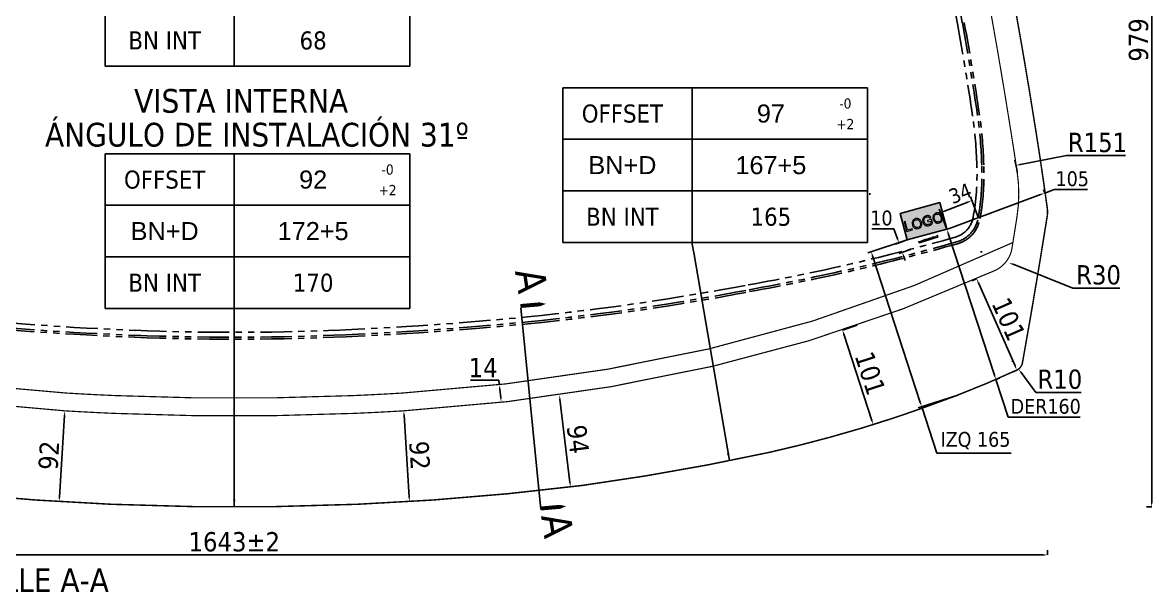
# Model space of a CAD drawing. Header units: millimetres. Extents: x 25 to 16470, y 343 to 6096.
# Drawn here: x 8763 to 9905, y 1094 to 1671 of the extents above; entities that cross this region are included whole.
import ezdxf
from ezdxf.enums import TextEntityAlignment as Align

# ---------------------------------------------------------------- set-up
doc = ezdxf.new("R2010")
doc.units = ezdxf.units.MM
doc.linetypes.add('PHANTOM', pattern=[63.5, 31.75, -6.35, 6.35, -6.35, 6.35, -6.35])
for name, color, linetype in [('BN INT', 4, 'PHANTOM'), ('DIM10', 7, 'Continuous'), ('OFFSET', 6, 'Continuous'), ('PERIMETRO', 5, 'Continuous'), ('PHANTOM', 1, 'PHANTOM')]:
    doc.layers.add(name, color=color, linetype=linetype)
doc.styles.add('1', font='tahoma.ttf')
doc.styles.add('TECHNIC', font='tahoma.ttf')
doc.styles.add('USER1', font='arial.ttf', dxfattribs={"width": 0.75})
doc.dimstyles.new('DIM10', dxfattribs={"dimscale": 7.5, "dimtxt": 2.5, "dimasz": 1, "dimexe": 0, "dimexo": 0, "dimgap": 0.4, "dimtad": 1, "dimtoh": 1, "dimdec": 0, "dimzin": 0, "dimdsep": 46, "dimtxsty": 'TECHNIC', "dimcen": 0.1, "dimdle": 1.25, "dimclre": 7, "dimclrt": 7, "dimazin": 0, "dimtfac": 2, "dimtdec": 0, "dimtofl": 0, "dimtmove": 0, "dimatfit": 3, "dimfxl": 1, "dimtvp": 1.5, "dimtolj": 1, "dimtzin": 0, "dimarcsym": 0})

# ---------------------------------------------------------------- blocks, each defined once
blk = doc.blocks.new('IF-TECNICA')
for p, q in [((0, 0), (50.57, 0)), ((0, 0), (0, -17.14)), ((21.43, 0), (21.43, -17.14)), ((50.57, 0), (50.57, -17.14)), ((0, -8.57), (50.57, -8.57)), ((0, -17.14), (50.57, -17.14))]:
    blk.add_line(p, q)
at = {"style": 'TECHNIC'}
for s, height, p in [('-0', 1.714, (46.88, -2.62)), ('OFFSET', 3, (9.87, -4.29)), ('+2', 1.714, (46.88, -6.03))]:
    blk.add_text(s, height=height, dxfattribs=at).set_placement(p, align=Align.MIDDLE)
for tag, p in [('OFFSET', (34.52, -4.29)), ('BN+D', (9.87, -12.86)), ('BN+D', (34.52, -12.86))]:
    blk.add_attdef(tag, text='', height=3, dxfattribs=at).set_placement(p, align=Align.MIDDLE)
blk = doc.blocks.new('*D78')
at = {"layer": 'Defpoints', "color": 0, "transparency": 16777216}
for p in [(9899.7, 2159.4), (9904, 2159.4), (9898.6, 1180.9)]:
    blk.add_point(p, dxfattribs=at)
at = {"layer": 'DIM10', "color": 7, "lineweight": -2, "transparency": 16777216}
for p, q in [((9899.7, 2159.4), (9904, 2159.4)), ((9898.6, 1180.9), (9904, 1180.9))]:
    blk.add_line(p, q, dxfattribs=at)
at = {"layer": 'DIM10', "color": 0, "lineweight": -2, "transparency": 16777216}
blk.add_line((9904, 1185.4), (9904, 2154.9), dxfattribs=at)
at = {"layer": 'DIM10', "color": 0, "transparency": 16777216}
for points in [[(9903.2, 2154.9), (9904.7, 2154.9), (9904, 2159.4)], [(9903.2, 1185.4), (9904.7, 1185.4), (9904, 1180.9)]]:
    blk.add_solid(points, dxfattribs=at)
at = {"layer": 'DIM10', "color": 7, "transparency": 16777216, "insert": (9890.8, 1670.2), "char_height": 19.5, "attachment_point": 5, "rotation": 90, "style": 'TECHNIC'}
blk.add_mtext('\\A1;979±2', dxfattribs=at)
blk = doc.blocks.new('*D79')
at = {"layer": 'Defpoints', "color": 0, "transparency": 16777216}
for p in [(8155.3, 1137.4), (9798.8, 1137.2), (9798.8, 1132.3)]:
    blk.add_point(p, dxfattribs=at)
at = {"layer": 'DIM10', "color": 7, "lineweight": -2, "transparency": 16777216}
for p, q in [((8155.3, 1137.4), (8155.3, 1132.3)), ((9798.8, 1137.2), (9798.8, 1132.3))]:
    blk.add_line(p, q, dxfattribs=at)
at = {"layer": 'DIM10', "color": 0, "lineweight": -2, "transparency": 16777216}
blk.add_line((8159.8, 1132.3), (9794.3, 1132.3), dxfattribs=at)
at = {"layer": 'DIM10', "color": 0, "transparency": 16777216}
for points in [[(8159.8, 1133.1), (8159.8, 1131.6), (8155.3, 1132.3)], [(9794.3, 1133.1), (9794.3, 1131.6), (9798.8, 1132.3)]]:
    blk.add_solid(points, dxfattribs=at)
at = {"layer": 'DIM10', "color": 7, "transparency": 16777216, "insert": (8977, 1145.5), "char_height": 19.5, "attachment_point": 5, "style": 'TECHNIC'}
blk.add_mtext('\\A1;1643±2', dxfattribs=at)
blk = doc.blocks.new('*D80')
at = {"layer": 'Defpoints', "color": 0, "transparency": 16777216}
for p in [(9148.3, 1278.1), (9154, 1186.3), (9154, 1186.3)]:
    blk.add_point(p, dxfattribs=at)
at = {"layer": 'DIM10', "color": 0, "lineweight": -2, "transparency": 16777216}
blk.add_line((9148.6, 1273.6), (9153.7, 1190.8), dxfattribs=at)
at = {"layer": 'DIM10', "color": 0, "transparency": 16777216}
for points in [[(9149.3, 1273.7), (9147.8, 1273.6), (9148.3, 1278.1)], [(9154.4, 1190.8), (9152.9, 1190.8), (9154, 1186.3)]]:
    blk.add_solid(points, dxfattribs=at)
at = {"layer": 'DIM10', "color": 7, "transparency": 16777216, "insert": (9164.2, 1233), "char_height": 19.5, "attachment_point": 5, "rotation": 273.5257, "style": 'TECHNIC'}
blk.add_mtext('\\A1;92', dxfattribs=at)
blk = doc.blocks.new('*D81')
at = {"layer": 'Defpoints', "color": 0, "transparency": 16777216}
for p in [(9305.5, 1294.3), (9316.8, 1201.1), (9316.8, 1201.1)]:
    blk.add_point(p, dxfattribs=at)
at = {"layer": 'DIM10', "color": 0, "lineweight": -2, "transparency": 16777216}
blk.add_line((9306.1, 1289.8), (9316.2, 1205.6), dxfattribs=at)
at = {"layer": 'DIM10', "color": 0, "transparency": 16777216}
for points in [[(9306.8, 1289.9), (9305.3, 1289.7), (9305.5, 1294.3)], [(9317, 1205.7), (9315.5, 1205.5), (9316.8, 1201.1)]]:
    blk.add_solid(points, dxfattribs=at)
at = {"layer": 'DIM10', "color": 7, "transparency": 16777216, "insert": (9324.2, 1249.3), "char_height": 19.5, "attachment_point": 5, "rotation": 276.882, "style": 'TECHNIC'}
blk.add_mtext('\\A1;94', dxfattribs=at)
blk = doc.blocks.new('*D82')
at = {"layer": 'Defpoints', "color": 0, "transparency": 16777216}
for p in [(9606.3, 1364.6), (9637.4, 1268.9), (9622.6, 1264.1)]:
    blk.add_point(p, dxfattribs=at)
at = {"layer": 'DIM10', "color": 7, "lineweight": -2, "transparency": 16777216}
for p, q in [((9606.3, 1364.6), (9591.5, 1359.8)), ((9637.4, 1268.9), (9622.6, 1264.1))]:
    blk.add_line(p, q, dxfattribs=at)
at = {"layer": 'DIM10', "color": 0, "lineweight": -2, "transparency": 16777216}
blk.add_line((9592.9, 1355.5), (9621.2, 1268.4), dxfattribs=at)
at = {"layer": 'DIM10', "color": 0, "transparency": 16777216}
for points in [[(9593.6, 1355.7), (9592.2, 1355.2), (9591.5, 1359.8)], [(9621.9, 1268.6), (9620.5, 1268.2), (9622.6, 1264.1)]]:
    blk.add_solid(points, dxfattribs=at)
at = {"layer": 'DIM10', "color": 7, "transparency": 16777216, "insert": (9619.5, 1316), "char_height": 19.5, "attachment_point": 5, "rotation": 288.0076, "style": 'TECHNIC'}
blk.add_mtext('\\A1;101', dxfattribs=at)
blk = doc.blocks.new('*D83')
at = {"layer": 'Defpoints', "color": 0, "transparency": 16777216}
for p in [(9727.1, 1411.6), (9727.1, 1411.6), (9767.7, 1319.3)]:
    blk.add_point(p, dxfattribs=at)
at = {"layer": 'DIM10', "color": 7, "lineweight": -2, "transparency": 16777216}
for p, q in [((9727.1, 1411.6), (9722.3, 1409.5)), ((9767.7, 1319.3), (9762.9, 1317.2))]:
    blk.add_line(p, q, dxfattribs=at)
at = {"layer": 'DIM10', "color": 0, "lineweight": -2, "transparency": 16777216}
blk.add_line((9765.9, 1323.5), (9728.9, 1407.5), dxfattribs=at)
at = {"layer": 'DIM10', "color": 0, "transparency": 16777216}
for points in [[(9729.6, 1407.8), (9728.2, 1407.2), (9727.1, 1411.6)], [(9766.6, 1323.8), (9765.2, 1323.2), (9767.7, 1319.3)]]:
    blk.add_solid(points, dxfattribs=at)
at = {"layer": 'DIM10', "color": 7, "transparency": 16777216, "insert": (9759.4, 1370.8), "char_height": 19.5, "attachment_point": 5, "rotation": 293.7876, "style": 'TECHNIC'}
blk.add_mtext('\\A1;101', dxfattribs=at)
blk = doc.blocks.new('*D84')
at = {"layer": 'Defpoints', "color": 0, "transparency": 16777216}
for p in [(8805.8, 1278.1), (8800.1, 1186.3), (8800.1, 1186.3)]:
    blk.add_point(p, dxfattribs=at)
at = {"layer": 'DIM10', "color": 0, "lineweight": -2, "transparency": 16777216}
blk.add_line((8805.5, 1273.6), (8800.4, 1190.8), dxfattribs=at)
at = {"layer": 'DIM10', "color": 0, "transparency": 16777216}
for points in [[(8804.8, 1273.7), (8806.2, 1273.6), (8805.8, 1278.1)], [(8799.6, 1190.8), (8801.1, 1190.8), (8800.1, 1186.3)]]:
    blk.add_solid(points, dxfattribs=at)
at = {"layer": 'DIM10', "color": 7, "transparency": 16777216, "insert": (8789.8, 1233), "char_height": 19.5, "attachment_point": 5, "rotation": 86.4743, "style": 'TECHNIC'}
blk.add_mtext('\\A1;92', dxfattribs=at)
blk = doc.blocks.new('*D99')
at = {"layer": 'Defpoints', "color": 0, "transparency": 16777216}
for p in [(9763.5, 1328.4), (9769.4, 1320.4)]:
    blk.add_point(p, dxfattribs=at)
at = {"layer": 'DIM10', "color": 7, "lineweight": -2, "transparency": 16777216}
for p, q in [((9762.8, 1328.4), (9764.3, 1328.4)), ((9763.5, 1327.7), (9763.5, 1329.2))]:
    blk.add_line(p, q, dxfattribs=at)
at = {"layer": 'DIM10', "color": 0, "lineweight": -2, "transparency": 16777216}
for p, q in [((9786.8, 1296.7), (9772.1, 1316.7)), ((9832.6, 1296.7), (9786.8, 1296.7))]:
    blk.add_line(p, q, dxfattribs=at)
at = {"layer": 'DIM10', "color": 0, "transparency": 16777216}
blk.add_solid([(9772.7, 1317.2), (9771.5, 1316.3), (9769.4, 1320.4)], dxfattribs=at)
at = {"layer": 'DIM10', "color": 7, "transparency": 16777216, "insert": (9811.2, 1309.9), "char_height": 19.5, "attachment_point": 5, "style": 'TECHNIC'}
blk.add_mtext('\\A1;R10', dxfattribs=at)
blk = doc.blocks.new('*D89')
at = {"layer": 'Defpoints', "color": 0, "transparency": 16777216}
for p in [(9731.8, 1438.9), (9759.7, 1427.9)]:
    blk.add_point(p, dxfattribs=at)
at = {"layer": 'DIM10', "color": 7, "lineweight": -2, "transparency": 16777216}
for p, q in [((9731.1, 1438.9), (9732.6, 1438.9)), ((9731.8, 1438.2), (9731.8, 1439.7))]:
    blk.add_line(p, q, dxfattribs=at)
at = {"layer": 'DIM10', "color": 0, "lineweight": -2, "transparency": 16777216}
for p, q in [((9824.4, 1402.3), (9763.9, 1426.3)), ((9871.7, 1402.3), (9824.4, 1402.3))]:
    blk.add_line(p, q, dxfattribs=at)
at = {"layer": 'DIM10', "color": 0, "transparency": 16777216}
blk.add_solid([(9764.2, 1427), (9763.6, 1425.6), (9759.7, 1427.9)], dxfattribs=at)
at = {"layer": 'DIM10', "color": 7, "transparency": 16777216, "insert": (9850.3, 1415.5), "char_height": 19.5, "attachment_point": 5, "style": 'TECHNIC'}
blk.add_mtext('\\A1;R30', dxfattribs=at)
blk = doc.blocks.new('*D92')
at = {"layer": 'Defpoints', "color": 0, "transparency": 16777216}
for p in [(9657, 1450.9), (9708, 1294), (9671.6, 1282.2)]:
    blk.add_point(p, dxfattribs=at)
at = {"layer": 'DIM10', "color": 7, "lineweight": -2, "transparency": 16777216}
for p, q in [((9657, 1450.9), (9617.1, 1437.9)), ((9708, 1294), (9668.1, 1281))]:
    blk.add_line(p, q, dxfattribs=at)
at = {"layer": 'DIM10', "color": 0, "lineweight": -2, "transparency": 16777216}
for p, q in [((9622, 1434.8), (9670.2, 1286.4)), ((9671.6, 1282.2), (9686.9, 1235.3)), ((9686.9, 1235.3), (9761.9, 1235.3))]:
    blk.add_line(p, q, dxfattribs=at)
at = {"layer": 'DIM10', "color": 0, "transparency": 16777216}
for points in [[(9622.7, 1435), (9621.3, 1434.5), (9620.6, 1439)], [(9671, 1286.7), (9669.5, 1286.2), (9671.6, 1282.2)]]:
    blk.add_solid(points, dxfattribs=at)
at = {"layer": 'DIM10', "color": 7, "transparency": 16777216, "insert": (9725.9, 1247.9), "char_height": 15, "attachment_point": 5, "style": 'TECHNIC'}
blk.add_mtext('\\A1;IZQ 165', dxfattribs=at)
blk = doc.blocks.new('*D93')
at = {"layer": 'Defpoints', "color": 0, "transparency": 16777216}
for p in [(9697.1, 1461.7), (9746.5, 1309.8), (9746.5, 1309.8)]:
    blk.add_point(p, dxfattribs=at)
at = {"layer": 'DIM10', "color": 7, "lineweight": -2, "transparency": 16777216}
for p, q in [((9697.1, 1461.7), (9700.6, 1462.9)), ((9746.5, 1309.8), (9750.1, 1311))]:
    blk.add_line(p, q, dxfattribs=at)
at = {"layer": 'DIM10', "color": 0, "lineweight": -2, "transparency": 16777216}
for p, q in [((9698.5, 1457.4), (9745.1, 1314.1)), ((9746.5, 1309.8), (9759, 1271.7)), ((9759, 1271.7), (9831.8, 1271.7))]:
    blk.add_line(p, q, dxfattribs=at)
at = {"layer": 'DIM10', "color": 0, "transparency": 16777216}
for points in [[(9699.2, 1457.7), (9697.8, 1457.2), (9697.1, 1461.7)], [(9745.9, 1314.4), (9744.4, 1313.9), (9746.5, 1309.8)]]:
    blk.add_solid(points, dxfattribs=at)
at = {"layer": 'DIM10', "color": 7, "transparency": 16777216, "insert": (9796.9, 1282.5), "char_height": 15, "attachment_point": 5, "style": 'TECHNIC'}
blk.add_mtext('\\A1;DER160', dxfattribs=at)
blk = doc.blocks.new('*D96')
at = {"layer": 'Defpoints', "color": 0, "transparency": 16777216}
for p in [(9766.9, 1526.4), (9619.2, 1497.4)]:
    blk.add_point(p, dxfattribs=at)
at = {"layer": 'DIM10', "color": 0, "lineweight": -2, "transparency": 16777216}
for p, q in [((9817.9, 1536.4), (9771.3, 1527.3)), ((9877.4, 1536.4), (9817.9, 1536.4))]:
    blk.add_line(p, q, dxfattribs=at)
at = {"layer": 'DIM10', "color": 7, "lineweight": -2, "transparency": 16777216}
for p, q in [((9618.4, 1497.4), (9619.9, 1497.4)), ((9619.2, 1496.7), (9619.2, 1498.2))]:
    blk.add_line(p, q, dxfattribs=at)
blk.add_arc((9619.2, 1497.4), 150.5, 8.433, 13.0919, dxfattribs=at)
at = {"layer": 'DIM10', "color": 0, "transparency": 16777216}
blk.add_solid([(9771.2, 1528), (9771.4, 1526.5), (9766.9, 1526.4)], dxfattribs=at)
at = {"layer": 'DIM10', "color": 7, "transparency": 16777216, "insert": (9849.2, 1549.4), "char_height": 19.5, "attachment_point": 5, "style": 'TECHNIC'}
blk.add_mtext('\\A1;R151', dxfattribs=at)
blk = doc.blocks.new('LOGO PLANO')
h = blk.add_hatch(color=256)
h.dxf.hatch_style = 1
h.paths.add_polyline_path([(41.5, 0), (0, 0), (0, 27.9), (41.5, 27.9)])
h.paths.add_polyline_path([(25, 9.4), (24.7, 9.4), (24.2, 9.5), (23.6, 9.6), (23.1, 9.9), (22.9, 10), (22.4, 10.3), (22.1, 10.7), (21.8, 11.2), (21.8, 11.2), (21.6, 11.7), (21.3, 12.8), (21.3, 13.4), (21.3, 13.8), (21.4, 14.4), (21.5, 14.9), (21.7, 15.4), (21.7, 15.5), (22, 16), (22.3, 16.4), (22.4, 16.6), (22.9, 16.9), (23.4, 17.2), (23.8, 17.3), (24.4, 17.4), (25, 17.4), (25.3, 17.4), (25.8, 17.3), (26.3, 17.2), (26.4, 17.1), (26.9, 16.8), (27.3, 16.5), (27.4, 16.3), (27.6, 15.9), (27.8, 15.3), (29, 15.6), (29, 15.7), (28.8, 16.3), (28.6, 16.8), (28.3, 17.2), (28.3, 17.3), (27.9, 17.6), (27.4, 18), (26.9, 18.2), (26.6, 18.3), (26.1, 18.5), (25.5, 18.5), (25, 18.6), (24.4, 18.5), (23.8, 18.5), (23.3, 18.3), (22.8, 18.2), (22.3, 18), (22, 17.7), (21.6, 17.4), (21.2, 17), (20.8, 16.6), (20.6, 16.1), (20.6, 16.1), (20.3, 15.5), (20.2, 15), (20.1, 14.5), (20, 13.9), (20, 13.3), (20, 12.8), (20.1, 12.2), (20.2, 11.7), (20.3, 11.2), (20.6, 10.7), (20.8, 10.3), (21.1, 9.9), (21.5, 9.5), (21.9, 9.1), (22.4, 8.9), (22.9, 8.6), (23.4, 8.5), (23.9, 8.3), (24.5, 8.2), (25.1, 8.2), (25.5, 8.2), (26.1, 8.3), (26.6, 8.4), (27.2, 8.6), (27.3, 8.6), (27.8, 8.9), (28.2, 9.1), (28.7, 9.4), (29.2, 9.8), (29.2, 13.5), (25, 13.5), (25, 12.3), (27.9, 12.3), (27.9, 10.5), (27.7, 10.3), (27.2, 10), (26.7, 9.8), (26.6, 9.7), (26.1, 9.6), (25.5, 9.4)], flags=16)
h.paths.add_polyline_path([(2.9, 18.4), (1.6, 18.4), (1.6, 8.4), (7.9, 8.4), (7.9, 9.6), (2.9, 9.6)], flags=16)
h.paths.add_polyline_path([(38.7, 9.3), (39, 9.7), (39.4, 10.2), (39.7, 10.7), (39.7, 10.7), (39.9, 11.2), (40.1, 11.7), (40.2, 12.2), (40.3, 12.8), (40.3, 13.4), (40.3, 13.9), (40.2, 14.5), (40.1, 15.1), (39.9, 15.6), (39.7, 16.1), (39.6, 16.3), (39.2, 16.8), (38.9, 17.2), (38.5, 17.6), (38, 17.9), (37.7, 18.1), (37.2, 18.3), (36.6, 18.5), (36.1, 18.5), (35.5, 18.6), (34.9, 18.5), (34.4, 18.5), (33.9, 18.3), (33.4, 18.1), (32.9, 17.9), (32.5, 17.5), (31.8, 16.9), (31.6, 16.5), (31.3, 16), (31.1, 15.6), (30.9, 15), (30.8, 14.5), (30.8, 13.9), (30.7, 13.3), (30.7, 12.9), (30.8, 12.4), (30.9, 11.8), (31.1, 11.3), (31.3, 10.8), (31.5, 10.5), (31.8, 10), (32.1, 9.6), (32.5, 9.2), (33, 8.9), (33.4, 8.7), (33.9, 8.5), (34.4, 8.3), (34.9, 8.3), (35.5, 8.2), (35.8, 8.2), (36.4, 8.3), (36.9, 8.4), (37.4, 8.6), (37.9, 8.8), (38.2, 9)], flags=16)
h.paths.add_polyline_path([(13.8, 17.4), (14, 17.4), (14.6, 17.3), (15.1, 17.2), (15.6, 16.9), (15.8, 16.8), (16.2, 16.5), (16.5, 16), (16.8, 15.5), (17, 15.1), (17.1, 14.6), (17.2, 14), (17.2, 13.4), (17.2, 12.9), (17.1, 12.3), (17, 11.7), (16.8, 11.2), (16.6, 10.8), (16.3, 10.4), (16.2, 10.4), (15.8, 10), (15.4, 9.7), (14.9, 9.5), (13.8, 9.4), (13.2, 9.4), (12.7, 9.5), (12.2, 9.7), (11.8, 10), (11.4, 10.4), (11.2, 10.6), (10.9, 11.1), (10.7, 11.5), (10.5, 12), (10.4, 12.6), (10.4, 13.2), (10.4, 13.5), (10.4, 14.1), (10.5, 14.7), (10.7, 15.3), (10.9, 15.7), (11.1, 16.1), (11.4, 16.5), (11.8, 16.8), (12.2, 17.1), (12.7, 17.3), (13.3, 17.4)], flags=0)
h.paths.add_polyline_path([(17, 9.3), (17.3, 9.7), (17.7, 10.2), (18, 10.7), (18, 10.7), (18.2, 11.2), (18.4, 11.7), (18.5, 12.2), (18.6, 12.8), (18.6, 13.4), (18.6, 13.9), (18.5, 14.5), (18.4, 15.1), (18.2, 15.6), (18, 16.1), (17.9, 16.3), (17.5, 16.8), (17.2, 17.2), (16.8, 17.6), (16.3, 17.9), (16, 18.1), (15.5, 18.3), (14.9, 18.5), (14.4, 18.5), (13.8, 18.6), (13.2, 18.5), (12.7, 18.5), (12.2, 18.3), (11.7, 18.1), (11.2, 17.9), (10.8, 17.5), (10.1, 16.9), (9.8, 16.5), (9.6, 16), (9.4, 15.6), (9.2, 15), (9.1, 14.5), (9.1, 13.9), (9, 13.3), (9, 12.9), (9.1, 12.4), (9.2, 11.8), (9.4, 11.3), (9.6, 10.8), (9.8, 10.5), (10.1, 10), (10.4, 9.6), (10.8, 9.2), (11.3, 8.9), (11.7, 8.7), (12.2, 8.5), (12.7, 8.3), (13.2, 8.3), (13.8, 8.2), (14.1, 8.2), (14.7, 8.3), (15.2, 8.4), (15.7, 8.6), (16.2, 8.8), (16.5, 9)], flags=16)
h = blk.add_hatch(color=256)
h.dxf.hatch_style = 1
h.paths.add_polyline_path([(35.5, 17.4), (35.7, 17.4), (36.3, 17.3), (36.8, 17.2), (37.3, 16.9), (37.5, 16.8), (37.9, 16.5), (38.2, 16), (38.5, 15.5), (38.7, 15.1), (38.8, 14.6), (38.9, 14), (38.9, 13.4), (38.9, 12.9), (38.8, 12.3), (38.7, 11.7), (38.5, 11.2), (38.3, 10.8), (38, 10.4), (37.9, 10.4), (37.5, 10), (37.1, 9.7), (36.6, 9.5), (35.5, 9.4), (34.9, 9.4), (34.4, 9.5), (33.9, 9.7), (33.5, 10), (33.1, 10.4), (32.9, 10.6), (32.6, 11.1), (32.4, 11.5), (32.2, 12), (32.1, 12.6), (32.1, 13.2), (32.1, 13.5), (32.1, 14.1), (32.2, 14.7), (32.4, 15.3), (32.6, 15.7), (32.8, 16.1), (33.1, 16.5), (33.5, 16.8), (33.9, 17.1), (34.4, 17.3), (35, 17.4)])
h.paths.add_polyline_path([(13.8, 17.4), (14, 17.4), (14.6, 17.3), (15.1, 17.2), (15.6, 16.9), (15.8, 16.8), (16.2, 16.5), (16.5, 16), (16.8, 15.5), (17, 15.1), (17.1, 14.6), (17.2, 14), (17.2, 13.4), (17.2, 12.9), (17.1, 12.3), (17, 11.7), (16.8, 11.2), (16.6, 10.8), (16.3, 10.4), (16.2, 10.4), (15.8, 10), (15.4, 9.7), (14.9, 9.5), (13.8, 9.4), (13.2, 9.4), (12.7, 9.5), (12.2, 9.7), (11.8, 10), (11.4, 10.4), (11.2, 10.6), (10.9, 11.1), (10.7, 11.5), (10.5, 12), (10.4, 12.6), (10.4, 13.2), (10.4, 13.5), (10.4, 14.1), (10.5, 14.7), (10.7, 15.3), (10.9, 15.7), (11.1, 16.1), (11.4, 16.5), (11.8, 16.8), (12.2, 17.1), (12.7, 17.3), (13.3, 17.4)])
blk.add_lwpolyline([(41.5, 0), (0, 0), (0, 27.9), (41.5, 27.9)], close=True)
at = {"lineweight": 0}
for points in [[(2.9, 18.4), (1.6, 18.4), (1.6, 8.4), (7.9, 8.4), (7.9, 9.6), (2.9, 9.6)], [(17, 9.3), (17.3, 9.7), (17.7, 10.2), (18, 10.7), (18, 10.7), (18.2, 11.2), (18.4, 11.7), (18.5, 12.2), (18.6, 12.8), (18.6, 13.4), (18.6, 13.9), (18.5, 14.5), (18.4, 15.1), (18.2, 15.6), (18, 16.1), (17.9, 16.3), (17.5, 16.8), (17.2, 17.2), (16.8, 17.6), (16.3, 17.9), (16, 18.1), (15.5, 18.3), (14.9, 18.5), (14.4, 18.5), (13.8, 18.6), (13.2, 18.5), (12.7, 18.5), (12.2, 18.3), (11.7, 18.1), (11.2, 17.9), (10.8, 17.5), (10.1, 16.9), (9.8, 16.5), (9.6, 16), (9.4, 15.6), (9.2, 15), (9.1, 14.5), (9.1, 13.9), (9, 13.3), (9, 12.9), (9.1, 12.4), (9.2, 11.8), (9.4, 11.3), (9.6, 10.8), (9.8, 10.5), (10.1, 10), (10.4, 9.6), (10.8, 9.2), (11.3, 8.9), (11.7, 8.7), (12.2, 8.5), (12.7, 8.3), (13.2, 8.3), (13.8, 8.2), (14.1, 8.2), (14.7, 8.3), (15.2, 8.4), (15.7, 8.6), (16.2, 8.8), (16.5, 9)], [(13.8, 17.4), (14, 17.4), (14.6, 17.3), (15.1, 17.2), (15.6, 16.9), (15.8, 16.8), (16.2, 16.5), (16.5, 16), (16.8, 15.5), (17, 15.1), (17.1, 14.6), (17.2, 14), (17.2, 13.4), (17.2, 12.9), (17.1, 12.3), (17, 11.7), (16.8, 11.2), (16.6, 10.8), (16.3, 10.4), (16.2, 10.4), (15.8, 10), (15.4, 9.7), (14.9, 9.5), (13.8, 9.4), (13.2, 9.4), (12.7, 9.5), (12.2, 9.7), (11.8, 10), (11.4, 10.4), (11.2, 10.6), (10.9, 11.1), (10.7, 11.5), (10.5, 12), (10.4, 12.6), (10.4, 13.2), (10.4, 13.5), (10.4, 14.1), (10.5, 14.7), (10.7, 15.3), (10.9, 15.7), (11.1, 16.1), (11.4, 16.5), (11.8, 16.8), (12.2, 17.1), (12.7, 17.3), (13.3, 17.4)], [(25, 9.4), (24.7, 9.4), (24.2, 9.5), (23.6, 9.6), (23.1, 9.9), (22.9, 10), (22.4, 10.3), (22.1, 10.7), (21.8, 11.2), (21.8, 11.2), (21.6, 11.7), (21.3, 12.8), (21.3, 13.4), (21.3, 13.8), (21.4, 14.4), (21.5, 14.9), (21.7, 15.4), (21.7, 15.5), (22, 16), (22.3, 16.4), (22.4, 16.6), (22.9, 16.9), (23.4, 17.2), (23.8, 17.3), (24.4, 17.4), (25, 17.4), (25.3, 17.4), (25.8, 17.3), (26.3, 17.2), (26.4, 17.1), (26.9, 16.8), (27.3, 16.5), (27.4, 16.3), (27.6, 15.9), (27.8, 15.3), (29, 15.6), (29, 15.7), (28.8, 16.3), (28.6, 16.8), (28.3, 17.2), (28.3, 17.3), (27.9, 17.6), (27.4, 18), (26.9, 18.2), (26.6, 18.3), (26.1, 18.5), (25.5, 18.5), (25, 18.6), (24.4, 18.5), (23.8, 18.5), (23.3, 18.3), (22.8, 18.2), (22.3, 18), (22, 17.7), (21.6, 17.4), (21.2, 17), (20.8, 16.6), (20.6, 16.1), (20.6, 16.1), (20.3, 15.5), (20.2, 15), (20.1, 14.5), (20, 13.9), (20, 13.3), (20, 12.8), (20.1, 12.2), (20.2, 11.7), (20.3, 11.2), (20.6, 10.7), (20.8, 10.3), (21.1, 9.9), (21.5, 9.5), (21.9, 9.1), (22.4, 8.9), (22.9, 8.6), (23.4, 8.5), (23.9, 8.3), (24.5, 8.2), (25.1, 8.2), (25.5, 8.2), (26.1, 8.3), (26.6, 8.4), (27.2, 8.6), (27.3, 8.6), (27.8, 8.9), (28.2, 9.1), (28.7, 9.4), (29.2, 9.8), (29.2, 13.5), (25, 13.5), (25, 12.3), (27.9, 12.3), (27.9, 10.5), (27.7, 10.3), (27.2, 10), (26.7, 9.8), (26.6, 9.7), (26.1, 9.6), (25.5, 9.4)], [(38.7, 9.3), (39, 9.7), (39.4, 10.2), (39.7, 10.7), (39.7, 10.7), (39.9, 11.2), (40.1, 11.7), (40.2, 12.2), (40.3, 12.8), (40.3, 13.4), (40.3, 13.9), (40.2, 14.5), (40.1, 15.1), (39.9, 15.6), (39.7, 16.1), (39.6, 16.3), (39.2, 16.8), (38.9, 17.2), (38.5, 17.6), (38, 17.9), (37.7, 18.1), (37.2, 18.3), (36.6, 18.5), (36.1, 18.5), (35.5, 18.6), (34.9, 18.5), (34.4, 18.5), (33.9, 18.3), (33.4, 18.1), (32.9, 17.9), (32.5, 17.5), (31.8, 16.9), (31.6, 16.5), (31.3, 16), (31.1, 15.6), (30.9, 15), (30.8, 14.5), (30.8, 13.9), (30.7, 13.3), (30.7, 12.9), (30.8, 12.4), (30.9, 11.8), (31.1, 11.3), (31.3, 10.8), (31.5, 10.5), (31.8, 10), (32.1, 9.6), (32.5, 9.2), (33, 8.9), (33.4, 8.7), (33.9, 8.5), (34.4, 8.3), (34.9, 8.3), (35.5, 8.2), (35.8, 8.2), (36.4, 8.3), (36.9, 8.4), (37.4, 8.6), (37.9, 8.8), (38.2, 9)], [(35.5, 17.4), (35.7, 17.4), (36.3, 17.3), (36.8, 17.2), (37.3, 16.9), (37.5, 16.8), (37.9, 16.5), (38.2, 16), (38.5, 15.5), (38.7, 15.1), (38.8, 14.6), (38.9, 14), (38.9, 13.4), (38.9, 12.9), (38.8, 12.3), (38.7, 11.7), (38.5, 11.2), (38.3, 10.8), (38, 10.4), (37.9, 10.4), (37.5, 10), (37.1, 9.7), (36.6, 9.5), (35.5, 9.4), (34.9, 9.4), (34.4, 9.5), (33.9, 9.7), (33.5, 10), (33.1, 10.4), (32.9, 10.6), (32.6, 11.1), (32.4, 11.5), (32.2, 12), (32.1, 12.6), (32.1, 13.2), (32.1, 13.5), (32.1, 14.1), (32.2, 14.7), (32.4, 15.3), (32.6, 15.7), (32.8, 16.1), (33.1, 16.5), (33.5, 16.8), (33.9, 17.1), (34.4, 17.3), (35, 17.4)]]:
    blk.add_lwpolyline(points, close=True, dxfattribs=at)
blk.add_lwpolyline([(25, 17.4), (25.3, 17.4), (25.8, 17.3), (26.3, 17.2), (26.4, 17.1), (26.9, 16.8), (27.3, 16.5), (27.4, 16.3), (27.6, 15.9), (27.8, 15.3), (29, 15.6), (29, 15.7), (28.8, 16.3), (28.6, 16.8), (28.3, 17.2), (28.3, 17.3), (27.9, 17.6)], dxfattribs=at)
blk = doc.blocks.new('*D97')
at = {"layer": 'Defpoints', "color": 0, "transparency": 16777216}
for p in [(9657, 1450.9), (9648.6, 1447.9), (9660.3, 1441.4)]:
    blk.add_point(p, dxfattribs=at)
at = {"layer": 'DIM10', "color": 0, "lineweight": -2, "transparency": 16777216}
for p, q in [((9643.6, 1462.2), (9621.1, 1462.2)), ((9647.1, 1452.1), (9643.6, 1462.2)), ((9653.5, 1434.2), (9655, 1430))]:
    blk.add_line(p, q, dxfattribs=at)
at = {"layer": 'DIM10', "color": 7, "lineweight": -2, "transparency": 16777216}
for p, q in [((9657, 1450.9), (9645.1, 1446.6)), ((9660.3, 1441.4), (9648.4, 1437.2))]:
    blk.add_line(p, q, dxfattribs=at)
at = {"layer": 'DIM10', "color": 0, "transparency": 16777216}
for points in [[(9647.8, 1452.4), (9646.4, 1451.9), (9648.6, 1447.9)], [(9654.2, 1434.5), (9652.8, 1434), (9652, 1438.5)]]:
    blk.add_solid(points, dxfattribs=at)
at = {"layer": 'DIM10', "color": 7, "transparency": 16777216, "insert": (9630.9, 1473), "char_height": 15, "attachment_point": 5, "style": 'TECHNIC'}
blk.add_mtext('\\A1;10', dxfattribs=at)
blk = doc.blocks.new('*D101')
at = {"layer": 'Defpoints', "color": 0, "transparency": 16777216}
for p in [(9722.3, 1490.9), (9728.8, 1474), (9697.1, 1461.7)]:
    blk.add_point(p, dxfattribs=at)
at = {"layer": 'DIM10', "color": 0, "lineweight": -2, "transparency": 16777216}
blk.add_line((9694.7, 1480.2), (9718.1, 1489.2), dxfattribs=at)
at = {"layer": 'DIM10', "color": 7, "lineweight": -2, "transparency": 16777216}
for p, q in [((9728.8, 1474), (9720.9, 1494.4)), ((9697.1, 1461.7), (9689.2, 1482))]:
    blk.add_line(p, q, dxfattribs=at)
at = {"layer": 'DIM10', "color": 0, "transparency": 16777216}
for points in [[(9717.8, 1489.9), (9718.3, 1488.5), (9722.3, 1490.9)], [(9694.5, 1480.9), (9695, 1479.5), (9690.5, 1478.5)]]:
    blk.add_solid(points, dxfattribs=at)
at = {"layer": 'DIM10', "color": 7, "transparency": 16777216, "insert": (9710.5, 1497.9), "char_height": 15, "attachment_point": 5, "rotation": 21.2245, "style": 'TECHNIC'}
blk.add_mtext('\\A1;34', dxfattribs=at)
blk = doc.blocks.new('*D102')
at = {"layer": 'Defpoints', "color": 0, "transparency": 16777216}
for p in [(9795.9, 1498.3), (9795.9, 1498.3), (9697.1, 1461.7)]:
    blk.add_point(p, dxfattribs=at)
at = {"layer": 'DIM10', "color": 0, "lineweight": -2, "transparency": 16777216}
for p, q in [((9701.3, 1463.3), (9791.7, 1496.8)), ((9795.9, 1498.3), (9805.5, 1501.9)), ((9805.5, 1501.9), (9839, 1501.9))]:
    blk.add_line(p, q, dxfattribs=at)
at = {"layer": 'DIM10', "color": 7, "lineweight": -2, "transparency": 16777216}
for p, q in [((9795.9, 1498.3), (9794.6, 1501.9)), ((9697.1, 1461.7), (9695.8, 1465.2))]:
    blk.add_line(p, q, dxfattribs=at)
at = {"layer": 'DIM10', "color": 0, "transparency": 16777216}
for points in [[(9791.4, 1497.5), (9791.9, 1496.1), (9795.9, 1498.3)], [(9701, 1464), (9701.6, 1462.6), (9697.1, 1461.7)]]:
    blk.add_solid(points, dxfattribs=at)
at = {"layer": 'DIM10', "color": 7, "transparency": 16777216, "insert": (9823.7, 1512.7), "char_height": 15, "attachment_point": 5, "style": 'TECHNIC'}
blk.add_mtext('\\A1;105', dxfattribs=at)
blk = doc.blocks.new('*D104')
at = {"layer": 'Defpoints', "color": 0, "transparency": 16777216}
for p in [(9244.8, 1304.6), (9244.8, 1304.6), (9246.8, 1286.7)]:
    blk.add_point(p, dxfattribs=at)
at = {"layer": 'DIM10', "color": 0, "lineweight": -2, "transparency": 16777216}
for p, q in [((9244.3, 1309.1), (9215.7, 1309.1)), ((9244.8, 1304.6), (9244.3, 1309.1)), ((9246.3, 1291.2), (9245.3, 1300.1))]:
    blk.add_line(p, q, dxfattribs=at)
at = {"layer": 'DIM10', "color": 0, "transparency": 16777216}
for points in [[(9246.1, 1300.2), (9244.6, 1300), (9244.8, 1304.6)], [(9247.1, 1291.3), (9245.6, 1291.1), (9246.8, 1286.7)]]:
    blk.add_solid(points, dxfattribs=at)
at = {"layer": 'DIM10', "color": 7, "transparency": 16777216, "insert": (9228.5, 1321.8), "char_height": 19.5, "width": 25.354, "attachment_point": 5, "style": 'TECHNIC'}
blk.add_mtext('\\A1;14', dxfattribs=at)
blk = doc.blocks.new('IF-TECNICA-2')
for p, q in [((0, 8.57), (50.57, 8.57)), ((0, 8.57), (0, 0)), ((21.43, 8.57), (21.43, 0)), ((50.57, 8.57), (50.57, 0)), ((0, 0), (50.57, 0))]:
    blk.add_line(p, q)
at = {"style": 'TECHNIC'}
for p in [(9.87, 4.29), (34.52, 4.29)]:
    blk.add_attdef('BN+D', text='', height=3, dxfattribs=at).set_placement(p, align=Align.MIDDLE)

msp = doc.modelspace()

# ---------------------------------------------------------------- linework, layer by layer
msp.add_line((9669.2, 1448), (9688.3, 1454.1))
at = {"color": 7, "lineweight": 0}
for points in [[(9669.9, 1448.5), (9669.9, 1448.6), (9669.9, 1449.7), (9670.1, 1449.8), (9670.6, 1448.4), (9670.4, 1448.3), (9670, 1449.5), (9670, 1448.2), (9669.8, 1448.2), (9669, 1449.2), (9669.4, 1448), (9669.2, 1448), (9668.8, 1449.4), (9669.1, 1449.5), (9669.7, 1448.6), (9669.8, 1448.5), (9669.8, 1448.4), (9669.9, 1448.4), (9669.9, 1448.5)], [(9672.8, 1449.1), (9672.3, 1450.5), (9672.1, 1450.5), (9672, 1449.3), (9672, 1449.2), (9672, 1449.2), (9672, 1449.1), (9672, 1449.1), (9672, 1449.2), (9671.9, 1449.3), (9671.2, 1450.2), (9671, 1450.1), (9671.4, 1448.7), (9671.6, 1448.7), (9671.2, 1449.9), (9672, 1448.9), (9672.2, 1448.9), (9672.2, 1450.2), (9672.6, 1449)], [(9673.8, 1450.3), (9673.8, 1450.3), (9673.7, 1450.4), (9673.7, 1450.4), (9673.6, 1450.5), (9673.2, 1450.8), (9673, 1450.7), (9673.8, 1450.1), (9674, 1449.5), (9674.2, 1449.6), (9674, 1450.2), (9674.3, 1451.2), (9674.1, 1451.1), (9673.9, 1450.6), (9673.9, 1450.6), (9673.9, 1450.5), (9673.9, 1450.4), (9673.9, 1450.3), (9673.9, 1450.3)], [(9675.7, 1450.9), (9675.6, 1450.9), (9675.6, 1451), (9675.5, 1451), (9675.5, 1451.1), (9675.1, 1451.4), (9674.8, 1451.3), (9675.6, 1450.7), (9675.8, 1450.1), (9676, 1450.1), (9675.8, 1450.7), (9676.1, 1451.8), (9675.9, 1451.7), (9675.8, 1451.2), (9675.8, 1451.1), (9675.7, 1451.1), (9675.7, 1451), (9675.7, 1450.9), (9675.7, 1450.9)], [(9677, 1451.1), (9677, 1451.1), (9677, 1451.1), (9677, 1451), (9677.1, 1451), (9677.1, 1451), (9677.1, 1450.9), (9677.1, 1450.9), (9677.1, 1450.9), (9677.1, 1450.9), (9677.1, 1450.8), (9677.2, 1450.8), (9677.2, 1450.8), (9677.2, 1450.8), (9677.2, 1450.8), (9677.2, 1450.7), (9677.3, 1450.7), (9677.3, 1450.7), (9677.3, 1450.7), (9677.4, 1450.7), (9677.4, 1450.7), (9677.4, 1450.7), (9677.4, 1450.7), (9677.5, 1450.7), (9677.5, 1450.7), (9677.5, 1450.7), (9677.6, 1450.7), (9677.6, 1450.7), (9677.6, 1450.7), (9677.7, 1450.7), (9677.7, 1450.7), (9677.7, 1450.7), (9677.8, 1450.7), (9677.8, 1450.7), (9677.8, 1450.7), (9677.9, 1450.7), (9677.9, 1450.8), (9677.9, 1450.8), (9678, 1450.8), (9678, 1450.8), (9678, 1450.8), (9678, 1450.8), (9678, 1450.9), (9678.1, 1450.9), (9678.1, 1450.9), (9678.1, 1450.9), (9678.1, 1451), (9678.1, 1451), (9678.1, 1451), (9678.2, 1451), (9678.2, 1451.1), (9678.2, 1451.1), (9678.2, 1451.1), (9678.2, 1451.1), (9678.2, 1451.2), (9678.2, 1451.2), (9678.2, 1451.2), (9678.2, 1451.3), (9678.2, 1451.3), (9678.2, 1451.3), (9678.2, 1451.3), (9678.1, 1451.4), (9678.1, 1451.4), (9678.1, 1451.5), (9678.1, 1451.5), (9677.9, 1452.3), (9677.7, 1452.2), (9677.9, 1451.4), (9677.9, 1451.4), (9677.9, 1451.4), (9678, 1451.3), (9678, 1451.3), (9678, 1451.3), (9678, 1451.2), (9678, 1451.2), (9678, 1451.2), (9678, 1451.1), (9678, 1451.1), (9678, 1451.1), (9678, 1451.1), (9678, 1451), (9677.9, 1451), (9677.9, 1451), (9677.9, 1451), (9677.9, 1451), (9677.9, 1450.9), (9677.8, 1450.9), (9677.8, 1450.9), (9677.8, 1450.9), (9677.7, 1450.9), (9677.7, 1450.9), (9677.7, 1450.9), (9677.6, 1450.8), (9677.6, 1450.8), (9677.6, 1450.8), (9677.5, 1450.8), (9677.5, 1450.8), (9677.5, 1450.8), (9677.4, 1450.9), (9677.4, 1450.9), (9677.4, 1450.9), (9677.4, 1450.9), (9677.3, 1450.9), (9677.3, 1450.9), (9677.3, 1451), (9677.3, 1451), (9677.3, 1451), (9677.3, 1451), (9677.3, 1451.1), (9677.2, 1451.1), (9677.2, 1451.1), (9677.2, 1451.2), (9677.2, 1451.2), (9676.9, 1452), (9676.8, 1451.9)], [(9678.9, 1451.1), (9679.1, 1451.1), (9679.3, 1451.8), (9679.3, 1451.8), (9679.4, 1451.9), (9679.4, 1451.9), (9679.5, 1451.8), (9680, 1451.4), (9680.2, 1451.5), (9679.4, 1452.1), (9679.7, 1452.9), (9679.5, 1452.8), (9679.3, 1452.4), (9679.3, 1452.3), (9679.3, 1452.2), (9679.3, 1452.2), (9679.3, 1452.2), (9679.2, 1452.2), (9679.1, 1452.3), (9678.7, 1452.6), (9678.5, 1452.5), (9679.2, 1452)], [(9680.8, 1451.7), (9681, 1451.7), (9681.2, 1452.3), (9681.2, 1452.4), (9681.2, 1452.5), (9681.3, 1452.5), (9681.3, 1452.4), (9681.8, 1452), (9682.1, 1452.1), (9681.3, 1452.7), (9681.6, 1453.5), (9681.4, 1453.4), (9681.2, 1453), (9681.2, 1452.9), (9681.2, 1452.8), (9681.1, 1452.8), (9681.1, 1452.8), (9681.1, 1452.8), (9681, 1452.9), (9680.6, 1453.2), (9680.4, 1453.1), (9681.1, 1452.6)], [(9682.7, 1452.3), (9682.9, 1452.3), (9683.1, 1453), (9683.1, 1453), (9683.1, 1453.1), (9683.1, 1453.1), (9683.2, 1453), (9683.7, 1452.6), (9684, 1452.7), (9683.2, 1453.3), (9683.5, 1454.1), (9683.3, 1454), (9683.1, 1453.6), (9683.1, 1453.5), (9683.1, 1453.4), (9683, 1453.4), (9683, 1453.4), (9682.9, 1453.4), (9682.9, 1453.5), (9682.5, 1453.8), (9682.3, 1453.7), (9683, 1453.2)], [(9684.8, 1453), (9685, 1453), (9685.2, 1453.6), (9685.3, 1453.7), (9685.3, 1453.8), (9685.3, 1453.8), (9685.4, 1453.7), (9685.9, 1453.3), (9686.1, 1453.4), (9685.3, 1454), (9685.6, 1454.8), (9685.4, 1454.7), (9685.3, 1454.3), (9685.2, 1454.2), (9685.2, 1454.1), (9685.2, 1454.1), (9685.2, 1454.1), (9685.1, 1454.1), (9685, 1454.2), (9684.7, 1454.5), (9684.4, 1454.4), (9685.1, 1453.9)], [(9687, 1453.6), (9687.2, 1453.7), (9687.4, 1454.3), (9687.4, 1454.4), (9687.4, 1454.5), (9687.5, 1454.4), (9687.5, 1454.4), (9688, 1454), (9688.3, 1454.1), (9687.5, 1454.6), (9687.8, 1455.5), (9687.6, 1455.4), (9687.4, 1454.9), (9687.4, 1454.9), (9687.4, 1454.8), (9687.3, 1454.7), (9687.3, 1454.8), (9687.3, 1454.8), (9687.2, 1454.9), (9686.8, 1455.2), (9686.6, 1455.1), (9687.3, 1454.6)]]:
    msp.add_lwpolyline(points, close=True, dxfattribs=at)
at = {"layer": 'BN INT'}
for centre, radius, start, end in [((6934.6, 1166.5), 2825.4, 8.3536, 10.2815), ((9320.1, 1516.8), 414.3, 1.3793, 8.3536), ((9497.4, 1516.1), 237.1, 351.4743, 2.5764), ((9699, 1477.9), 32, 285.8685, 350.5465), ((9218.4, 1557.9), 519.3, 350.5465, 351.4743), ((9120, 3514.9), 2149.7, 280.1171, 285.8685), ((9025.6, 3863.8), 2510, 275.682, 280.8402), ((9011, 4700.6), 3350.8, 264.3316, 267.6984), ((8943.1, 4700.7), 3350.9, 272.3016, 275.6685), ((8977, 3856), 2505.5, 267.6984, 272.3016)]:
    msp.add_arc(centre, radius, start, end, dxfattribs=at)
at = {"layer": 'DIM10'}
msp.add_line((9286.8, 1178.2), (9266.4, 1382.1), dxfattribs=at)
for points in [[(9291.9, 1386.3, 0, 10, 0), (9276.5, 1385, 4, 4, 0), (9266.2, 1384.1, 4, 4, 0)], [(9312.4, 1181.6, 0, 10, 0), (9297, 1180.2, 4, 4, 0), (9286.7, 1179.3, 4, 4, 0)]]:
    msp.add_lwpolyline(points, format="xyseb", dxfattribs=at)
at = {"layer": 'OFFSET', "const_width": 1.2}
for points in [[(8493.5, 1323.2, 0.041184), (8805.8, 1278.1, 0.004675), (8856.2, 1275.5, 0.021422), (9097.9, 1275.5, 0.004675), (9148.3, 1278.1, 0.041184), (9460.6, 1323.2, 0.050869), (9745.6, 1420, 0.250051), (9762.8, 1442.4, 0.001113), (9767.8, 1473.9, 0.076276), (9768.1, 1519.5, 0.002569), (9762.3, 1557.1, 0.005603), (9741.3, 1681.8, 0.002535), (9695.7, 1928.2, -0.001827), (9664.4, 2097.5, -0.00107), (9663.8, 2101.2, 0.440516), (9628.9, 2123.4, -0.008857), (9580.7, 2111.3, -0.012289), (9473.3, 2089.2, -0.015368), (9347.6, 2070.4, -0.01461), (9161.6, 2054, -0.030809), (8792.5, 2054, -0.01461), (8606.4, 2070.4, -0.015368)], [(8190.3, 1448.3, 0.055703), (8497.5, 1340.7, 0.041184), (8806.9, 1296.1, 0.004675), (8856.9, 1293.5, 0.021422), (9097.1, 1293.5, 0.004675), (9147.2, 1296.1, 0.041184), (9456.5, 1340.7, 0.055703), (9763.7, 1448.3, 0.050044)]]:
    msp.add_lwpolyline(points, format="xyb", dxfattribs=at)
at = {"layer": 'PERIMETRO', "const_width": 1.5}
msp.add_lwpolyline([(8625.5, 1202.6, 0.020384), (8852.2, 1183.6, 0.021422), (9101.8, 1183.6, 0.020384), (9328.5, 1202.6, 0.019362), (9518.2, 1236.2, 0.017462), (9608.6, 1259.9, 0.012916), (9674.4, 1281.6, 0.023741), (9767.7, 1319.3, 0.245055), (9773.4, 1326.7, 0.005251), (9798.5, 1475.4, 0.073314), (9798.5, 1483, 0.005293), (9787, 1561, 0.005602), (9765.9, 1686.2, 0.002535)], format="xyb", dxfattribs=at)
at = {"layer": 'PHANTOM', "color": 1}
for centre, radius, start, end in [((33850, 6120.2), 24549.1, 189.98008, 190.44521), ((33850, 6120.2), 24544.1, 189.98007, 190.44522), ((6934.6, 1166.5), 2818.4, 8.3536, 10.2813), ((6934.6, 1166.5), 2823.4, 8.3536, 10.2815), ((9320.1, 1516.8), 407.3, 1.369, 8.3536), ((9320.1, 1516.8), 412.3, 1.3764, 8.3536), ((9497.4, 1516.1), 230.1, 349.2581, 2.5945), ((9497.4, 1516.1), 235.1, 351.4743, 2.5814), ((9698.9, 1477.9), 25, 285.8658, 349.2581), ((9699, 1477.9), 30, 285.8685, 350.5465), ((9218.4, 1557.9), 517.3, 350.5465, 351.4743), ((9120, 3514.9), 2142.7, 280.1159, 285.8658), ((9120, 3514.9), 2147.7, 280.1168, 285.8685), ((9025.6, 3863.8), 2502.9, 275.682, 280.8412), ((9025.6, 3863.8), 2508, 275.682, 280.8405), ((9011, 4700.5), 3343.7, 264.3316, 267.6985), ((8943.1, 4700.7), 3343.9, 272.3016, 275.6685), ((9011, 4700.5), 3348.8, 264.3316, 267.6985), ((8977, 3856), 2498.5, 267.6984, 272.3016), ((8943.1, 4700.7), 3348.9, 272.3016, 275.6685), ((8977, 3856), 2503.5, 267.6984, 272.3016)]:
    msp.add_arc(centre, radius, start, end, dxfattribs=at)

# ---------------------------------------------------------------- block references
at = {"rotation": 15.14396452032327}
msp.add_blockref('LOGO PLANO', (9657, 1450.9), dxfattribs=at)
at = {"layer": 'DIM10'}
ref = msp.add_blockref('IF-TECNICA-2', (8846.6, 1626.6), dxfattribs=dict(at, xscale=6.086340000000262, yscale=6.086340000000262, zscale=6.086340000000262))
ref.add_attrib('BN+D', 'BN INT', dxfattribs={"layer": '0', "height": 18.26, "style": '1'}).set_placement((8906.7, 1652.7), align=Align.MIDDLE)
ref.add_attrib('BN+D', '68', dxfattribs={"layer": '0', "height": 18.26, "style": '1'}).set_placement((9056.7, 1652.7), align=Align.MIDDLE)
at = {"layer": 'DIM10', "ltscale": 50}
ref = msp.add_blockref('IF-TECNICA', (9309.1, 1604.9), dxfattribs=dict(at, xscale=6.086340000000264, yscale=6.086340000000264, zscale=6.086340000000264))
ref.add_attrib('OFFSET', '97', dxfattribs={"layer": '0', "height": 18.26, "style": 'USER1'}).set_placement((9519.2, 1578.8), align=Align.MIDDLE)
ref.add_attrib('BN+D', '167+5', dxfattribs={"layer": '0', "height": 18.26, "style": 'USER1'}).set_placement((9519.2, 1526.6), align=Align.MIDDLE)
ref.add_attrib('BN+D', 'BN+D', dxfattribs={"layer": '0', "height": 18.26, "style": 'USER1'}).set_placement((9369.2, 1526.6), align=Align.MIDDLE)
ref = msp.add_blockref('IF-TECNICA', (8846.6, 1538.1), dxfattribs=dict(at, xscale=6.086340000000264, yscale=6.086340000000264, zscale=6.086340000000264))
ref.add_attrib('OFFSET', '92', dxfattribs={"layer": '0', "height": 18.26, "style": 'USER1'}).set_placement((9056.7, 1512), align=Align.MIDDLE)
ref.add_attrib('BN+D', '172+5', dxfattribs={"layer": '0', "height": 18.26, "style": 'USER1'}).set_placement((9056.7, 1459.9), align=Align.MIDDLE)
ref.add_attrib('BN+D', 'BN+D', dxfattribs={"layer": '0', "height": 18.26, "style": 'USER1'}).set_placement((8906.7, 1459.9), align=Align.MIDDLE)
at = {"layer": 'DIM10'}
ref = msp.add_blockref('IF-TECNICA-2', (9309.1, 1448.4), dxfattribs=dict(at, xscale=6.086340000000262, yscale=6.086340000000262, zscale=6.086340000000262))
ref.add_attrib('BN+D', 'BN INT', dxfattribs={"layer": '0', "height": 18.26, "style": '1'}).set_placement((9369.2, 1474.4), align=Align.MIDDLE)
ref.add_attrib('BN+D', '165', dxfattribs={"layer": '0', "height": 18.26, "style": '1'}).set_placement((9519.2, 1474.4), align=Align.MIDDLE)
ref = msp.add_blockref('IF-TECNICA-2', (8846.6, 1381.6), dxfattribs=dict(at, xscale=6.086340000000262, yscale=6.086340000000262, zscale=6.086340000000262))
ref.add_attrib('BN+D', 'BN INT', dxfattribs={"layer": '0', "height": 18.26, "style": '1'}).set_placement((8906.7, 1407.7), align=Align.MIDDLE)
ref.add_attrib('BN+D', '170', dxfattribs={"layer": '0', "height": 18.26, "style": '1'}).set_placement((9056.7, 1407.7), align=Align.MIDDLE)

# ---------------------------------------------------------------- texts
for s, height, rotation, style, p in [('VISTA INTERNA', 24, 0, 'TECHNIC', (8875.8, 1579.6)), ('ÁNGULO DE INSTALACIÓN 31º', 24, 0, 'TECHNIC', (8785.8, 1545.4)), ('A', 30, 278.6794, '1', (9260.6, 1419.4)), ('A', 30, 278.6794, '1', (9286.9, 1171.8)), ('-MECANIZAR CHAFLÁN A 45 SEGÚN DETALLE A-A', 24, 0, 'TECHNIC', (8153.8, 1094.9))]:
    msp.add_text(s, height=height, rotation=rotation, dxfattribs=dict(at, style=style)).set_placement(p)

# ---------------------------------------------------------------- dimensions: what is measured, and where the dimension line sits
dim = msp.add_linear_dim(base=(9903.9601, 2159.4242), p1=(9898.6214, 1180.9128), p2=(9899.6938, 2159.4242), angle=90, text='<>±2', dimstyle='DIM10', override={"dimtxt": 2.6, "dimasz": 0.6, "dimexe": 0, "dimexo": 0}, dxfattribs=at)
dim.commit()
dim.dimension.update_dxf_attribs({"geometry": '*D78', "text_midpoint": (9890.8172, 1670.1685)})
for center, mpoint, override, picture, middle in [((9619.2, 1497.4), (9766.9, 1526.4), {"dimtxt": 2.6, "dimasz": 0.6, "dimexe": 0.7, "dimexo": 0}, '*D96', (9817.9, 1536.4)), ((9731.8, 1438.9), (9759.7, 1427.9), {"dimtxt": 2.6, "dimasz": 0.6, "dimexe": 0, "dimexo": 0}, '*D89', (9850.3, 1402.3))]:
    dim = msp.add_radius_dim(center=center, mpoint=mpoint, dimstyle='DIM10', override=override, dxfattribs=at)
    dim.commit()
    dim.dimension.update_dxf_attribs({"geometry": picture, "text_midpoint": middle, "dimtype": 164})
for base, p1, p2, angle, picture, middle in [((9795.9, 1498.3), (9697.1, 1461.7), (9795.9, 1498.3), 20.3326, '*D102', (9823.7, 1501.9)), ((9722.3, 1490.9), (9697.1, 1461.7), (9728.8, 1474), 21.2245, '*D101', (9714.4, 1487.8)), ((9648.6, 1447.9), (9660.3, 1441.4), (9657, 1450.9), 109.5294, '*D97', (9630.9, 1462.2))]:
    dim = msp.add_linear_dim(base=base, p1=p1, p2=p2, angle=angle, dimstyle='DIM10', override={"dimtxt": 2, "dimasz": 0.6, "dimexe": 0.5}, dxfattribs=at)
    dim.commit()
    dim.dimension.update_dxf_attribs({"geometry": picture, "text_midpoint": middle, "dimtype": 161})
for base, p1, p2, angle, text, picture, middle in [((9746.5, 1309.8), (9697.1, 1461.7), (9746.5, 1309.8), 288.0386, 'DER<>', '*D93', (9796.9, 1271.7)), ((9671.6, 1282.2), (9657, 1450.9), (9708, 1294), 288.0141, 'IZQ <>', '*D92', (9725.9, 1235.3))]:
    dim = msp.add_linear_dim(base=base, p1=p1, p2=p2, angle=angle, text=text, dimstyle='DIM10', override={"dimtxt": 2, "dimasz": 0.6, "dimexe": 0.5}, dxfattribs=at)
    dim.commit()
    dim.dimension.update_dxf_attribs({"geometry": picture, "text_midpoint": middle, "dimtype": 161})
for p1, p2, distance, override, picture, middle in [((9767.7, 1319.3), (9727.1, 1411.6), 0, {"dimtxt": 2.6, "dimasz": 0.6, "dimexe": 0.7, "dimexo": 0}, '*D83', (9759.4, 1370.8)), ((9606.3, 1364.6), (9637.4, 1268.9), -15.6, {"dimtxt": 2.6, "dimasz": 0.6, "dimexe": 0, "dimexo": 0}, '*D82', (9619.5, 1316)), ((9305.5, 1294.3), (9316.8, 1201.1), 0, {"dimtxt": 2.6, "dimasz": 0.6, "dimexe": 0, "dimexo": 0}, '*D81', (9324.2, 1249.3)), ((8805.8, 1278.1), (8800.1, 1186.3), 0, {"dimtxt": 2.6, "dimasz": 0.6, "dimexe": 0, "dimexo": 0}, '*D84', (8789.8, 1233)), ((9148.3, 1278.1), (9154, 1186.3), 0, {"dimtxt": 2.6, "dimasz": 0.6, "dimexe": 0, "dimexo": 0}, '*D80', (9164.2, 1233))]:
    dim = msp.add_aligned_dim(p1=p1, p2=p2, distance=distance, dimstyle='DIM10', override=override, dxfattribs=at)
    dim.commit()
    dim.dimension.update_dxf_attribs({"geometry": picture, "text_midpoint": middle})
dim = msp.add_aligned_dim(p1=(9246.8, 1286.7), p2=(9244.8, 1304.6), distance=0, text='14', dimstyle='DIM10', override={"dimtxt": 2.6, "dimasz": 0.6, "dimexe": 0, "dimexo": 0}, dxfattribs=at)
dim.commit()
dim.dimension.update_dxf_attribs({"geometry": '*D104', "text_midpoint": (9228.5, 1321.8)})
dim = msp.add_radius_dim(center=(9763.5, 1328.4), mpoint=(9769.4, 1320.4), dimstyle='DIM10', override={"dimtxt": 2.6, "dimasz": 0.6, "dimexe": 0, "dimexo": 0}, dxfattribs=at)
dim.commit()
dim.dimension.update_dxf_attribs({"geometry": '*D99', "text_midpoint": (9811.2, 1309.9)})
dim = msp.add_linear_dim(base=(9798.7699, 1132.3204), p1=(8155.3018, 1137.401), p2=(9798.7699, 1137.2041), text='<>±2', dimstyle='DIM10', override={"dimtxt": 2.6, "dimasz": 0.6, "dimexe": 0, "dimexo": 0}, dxfattribs=at)
dim.commit()
dim.dimension.update_dxf_attribs({"geometry": '*D79', "text_midpoint": (8977.0359, 1132.3204), "dimtype": 160})

# ---------------------------------------------------------------- leaders
for points in [[(9477.3, 1227.7), (9441.6, 1436.2), (9439.5, 1448.4)], [(8977, 1180.9), (8977, 1337.5), (8977, 1381.6)]]:
    msp.add_leader(points, dimstyle='DIM10', override={"dimgap": 0.6, "dimtad": 0, "dimarcsym": 1}, dxfattribs=at)

doc.saveas('drawing.dxf')
